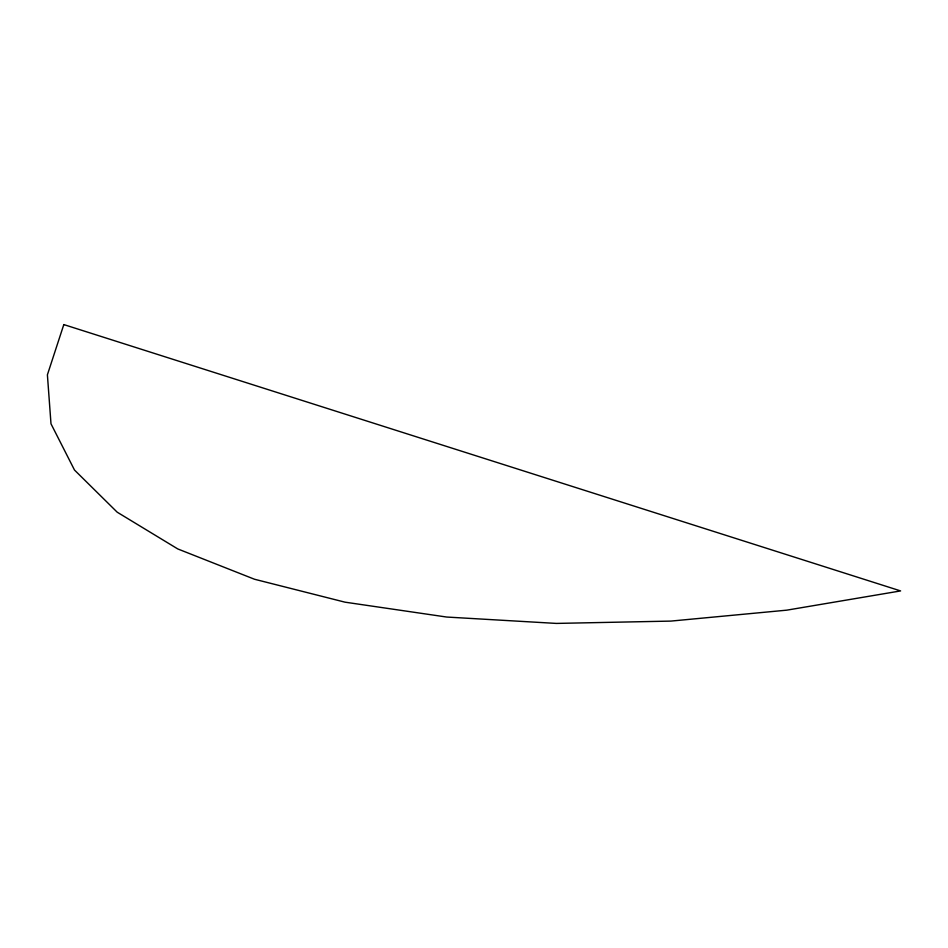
<?xml version="1.0" encoding="UTF-8"?>
<svg xmlns="http://www.w3.org/2000/svg" width="948" height="948" viewBox="0 0 948 948"><rect width="100%" height="100%" fill="white"/><g stroke="black" fill="none" stroke-linecap="round" stroke-linejoin="round"><path stroke-width="1.42" d="M63.812 324.583L47.4 374.816L50.991 423.792L74.489 470.03L117.173 512.169L177.774 548.939L254.491 579.24L345.013 602.17L446.662 617.041L556.381 623.417L670.888 621.094L786.793 610.157L900.6 590.924L63.812 324.583"/></g></svg>
